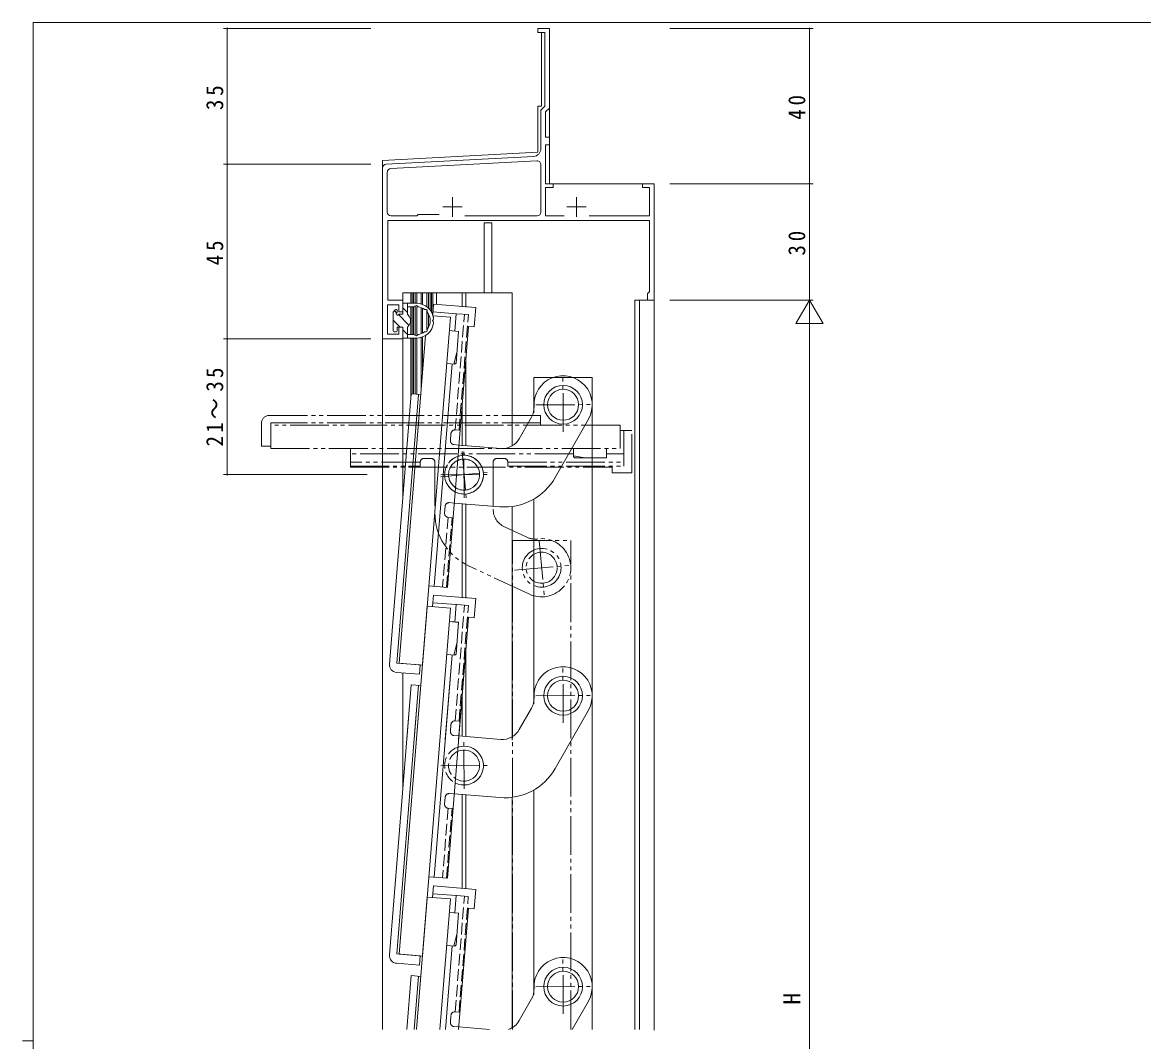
# Model space of a CAD drawing. Units: millimetres on the paper. Extents: x -397 to 397, y -282 to 282.
# Drawn here: x -396.7 to -107.8, y 16.6 to 279.3 of the extents above; entities that cross this region are included whole.
import ezdxf
from ezdxf.enums import TextEntityAlignment as Align

# ---------------------------------------------------------------- set-up
doc = ezdxf.new("R2010")
doc.units = ezdxf.units.MM
for name, pattern in [('USER2', [13, 10, -1, 1, -1]), ('USER3', [15, 10, -1, 1, -1, 1, -1]), ('USER4', [4, 3, -1])]:
    doc.linetypes.add(name, pattern=pattern)
for name, color, linetype, lineweight in [('0-1_YKK_ZWAK', 7, 'Continuous', 18), ('0-3_YKK_11', 7, 'Continuous', 18), ('0-4_YKK_12', 2, 'Continuous', 18), ('0-6_YKK_13', 4, 'Continuous', 18), ('0-7_YKK_D', 6, 'Continuous', 18)]:
    doc.layers.add(name, color=color, linetype=linetype, lineweight=lineweight)
doc.styles.add('ＭＳ ゴシック', font='')
doc.styles.get('ＭＳ ゴシック').set_extended_font_data('MS Gothic')

msp = doc.modelspace()

# ---------------------------------------------------------------- linework, layer by layer
at = {"layer": '0-1_YKK_ZWAK'}
for p, q in [((-393.908, -245.7), (-393.908, 279.3)), ((376.092, 279.3), (-393.908, 279.3)), ((-396.708, 16.8), (-393.908, 16.8))]:
    msp.add_line(p, q, dxfattribs=at)
at = {"layer": '0-3_YKK_11'}
for p, q in [((-263.908, 277.717), (-263.908, 276.718)), ((-260.908, 277.717), (-263.908, 277.717)), ((-260.908, 257.22), (-260.908, 277.717)), ((-263.908, 276.718), (-262.108, 276.717)), ((-262.108, 276.717), (-262.108, 257.717)), ((-262.108, 257.717), (-263.108, 256.717)), ((-261.908, 256.22), (-260.908, 257.22)), ((-263.108, 256.717), (-263.108, 246.754)), ((-261.908, 249.717), (-261.908, 256.22)), ((-260.908, 249.717), (-261.908, 249.717)), ((-260.908, 247.717), (-260.908, 249.717)), ((-261.908, 247.717), (-260.908, 247.717)), ((-261.908, 237.718), (-261.908, 247.717)), ((-265.004, 244.756), (-302.961, 242.767)), ((-301.761, 241.628), (-264.161, 243.599)), ((-303.908, 241.768), (-303.908, 197.717)), ((-302.708, 230.418), (-302.708, 240.63)), ((-263.108, 242.6), (-263.108, 230.417)), ((-259.908, 237.718), (-261.908, 237.718)), ((-259.908, 236.717), (-259.908, 237.718)), ((-236.908, 237.717), (-236.908, 236.717)), ((-233.908, 237.717), (-236.908, 237.717)), ((-233.908, 207.717), (-233.908, 237.717)), ((-285.908, 234.218), (-285.908, 229.218)), ((-261.908, 236.718), (-259.908, 236.717)), ((-261.908, 229.417), (-261.908, 236.718)), ((-253.908, 234.218), (-253.908, 229.218)), ((-236.908, 236.717), (-235.108, 236.717)), ((-235.108, 236.717), (-235.108, 229.417)), ((-288.408, 231.718), (-283.408, 231.718)), ((-256.408, 231.718), (-251.408, 231.718)), ((-295.108, 229.417), (-301.708, 229.418)), ((-294.908, 229.617), (-295.108, 229.417)), ((-294.708, 229.817), (-294.908, 229.617)), ((-289.333, 229.817), (-294.708, 229.817)), ((-289.333, 229.817), (-294.708, 229.817)), ((-264.108, 229.417), (-282.676, 229.417)), ((-257.141, 229.417), (-261.908, 229.417)), ((-235.108, 229.417), (-250.676, 229.417)), ((-302.508, 228.217), (-235.108, 228.217)), ((-302.508, 207.717), (-302.508, 228.217)), ((-235.108, 228.217), (-235.108, 209.917)), ((-235.308, 209.717), (-235.608, 209.417)), ((-235.608, 209.417), (-235.608, 207.717)), ((-235.108, 209.917), (-235.308, 209.717)), ((-302.608, 206.518), (-299.708, 206.518)), ((-302.608, 198.918), (-302.608, 206.518)), ((-298.708, 207.717), (-302.508, 207.717)), ((-299.708, 206.518), (-299.708, 204.718)), ((-298.708, 204.718), (-298.708, 207.717)), ((-235.608, 207.717), (-233.908, 207.717)), ((-299.708, 204.718), (-298.708, 204.718)), ((-299.708, 200.718), (-299.708, 198.918)), ((-298.708, 200.718), (-299.708, 200.718)), ((-298.708, 197.717), (-298.708, 200.718)), ((-303.908, 197.717), (-298.708, 197.717)), ((-299.708, 198.918), (-302.608, 198.918))]:
    msp.add_line(p, q, dxfattribs=at)
for centre, radius, start, end in [((-265.108, 246.754), 2, 272.99967, 359.99958), ((-302.908, 241.768), 1, 92.99957, 179.99949), ((-264.108, 242.6), 1, 359.99955, 93.00137), ((-301.708, 240.63), 1, 93, 179.99997), ((-301.708, 230.418), 1, 180.00001, 269.99999), ((-264.108, 230.417), 1, 270.00004, 0.00002)]:
    msp.add_arc(centre, radius, start, end, dxfattribs=at)
at = {"layer": '0-4_YKK_12'}
for p, q in [((-262.908, 277.717), (-260.908, 277.717)), ((-260.908, 237.717), (-260.908, 277.717)), ((-262.908, 257.717), (-262.908, 276.717)), ((-263.908, 257.717), (-262.908, 257.717)), ((-263.908, 245.814), (-263.908, 257.717)), ((-261.908, 250.017), (-261.908, 256.096)), ((-263.908, 245.814), (-303.908, 243.717)), ((-261.908, 237.717), (-261.908, 247.417)), ((-303.908, 19.717), (-303.908, 243.717)), ((-233.908, 237.717), (-261.908, 237.717)), ((-277.708, 227.617), (-277.708, 209.617)), ((-275.708, 227.617), (-277.708, 227.617)), ((-275.708, 227.617), (-275.708, 209.617)), ((-233.908, 222.425), (-233.908, 19.527)), ((-298.708, 209.617), (-298.708, 204.118)), ((-270.508, 209.617), (-298.708, 209.617)), ((-296.608, 206.918), (-296.608, 209.617)), ((-296.308, 206.918), (-296.308, 209.617)), ((-295.908, 206.918), (-295.908, 209.617)), ((-295.508, 206.918), (-295.508, 209.617)), ((-295.108, 206.918), (-295.108, 209.617)), ((-293.963, 206.742), (-293.963, 209.617)), ((-293.623, 206.557), (-293.623, 209.617)), ((-292.478, 205.995), (-292.478, 209.617)), ((-292.078, 205.651), (-292.078, 209.617)), ((-291.678, 205.208), (-291.678, 209.617)), ((-291.278, 204.609), (-291.278, 209.617)), ((-290.978, 203.953), (-290.978, 209.617)), ((-290.008, 206.627), (-290.008, 209.617)), ((-283.367, 209.617), (-283.367, 205.993)), ((-282.45, 209.617), (-282.45, 205.919)), ((-270.508, 170.039), (-270.508, 209.617)), ((-296.608, 198.818), (-296.608, 206.018)), ((-296.308, 198.818), (-296.308, 206.018)), ((-295.908, 198.818), (-295.908, 206.018)), ((-295.508, 198.818), (-295.508, 205.968)), ((-295.108, 198.818), (-295.108, 205.968)), ((-293.963, 199.04), (-293.963, 205.795)), ((-293.623, 199.185), (-293.623, 205.65)), ((-292.478, 200.071), (-292.478, 205.2)), ((-238.908, 207.717), (-237.709, 207.717)), ((-238.908, 207.717), (-238.908, 19.717)), ((-237.708, 207.717), (-235.608, 207.717)), ((-237.708, 207.717), (-237.708, 19.717)), ((-235.609, 207.717), (-233.908, 207.717)), ((-293.625, 113.618), (-286.422, 203.329)), ((-292.078, 200.639), (-292.078, 204.196)), ((-286.422, 203.329), (-290.891, 203.688)), ((-298.708, 200.718), (-298.708, 156.383)), ((-237.708, 200.717), (-237.708, 19.717)), ((-292.826, 198.6), (-299.61, 114.098)), ((-292.821, 198.603), (-299.605, 114.098)), ((-296.608, 182.518), (-296.608, 197.918)), ((-296.308, 183.557), (-296.308, 197.918)), ((-295.908, 183.525), (-295.908, 197.918)), ((-295.508, 183.493), (-295.508, 197.918)), ((-295.108, 183.461), (-295.108, 197.919)), ((-293.963, 184.277), (-293.963, 198.093)), ((-293.623, 188.512), (-293.623, 198.206)), ((-282.45, 192.671), (-282.45, 170.104)), ((-264.888, 178.654), (-264.888, 187.727)), ((-283.367, 181.262), (-283.367, 170.178)), ((-264.888, 103.655), (-264.888, 156.442)), ((-283.367, 155.13), (-283.367, 130.993)), ((-282.45, 155.056), (-282.45, 130.919)), ((-270.508, 94.246), (-270.508, 154.426)), ((-292.404, 128.81), (-299.606, 39.099)), ((-293.625, 38.619), (-286.423, 128.33)), ((-286.423, 128.33), (-292.404, 128.81)), ((-286.424, 128.329), (-292.404, 128.809)), ((-282.45, 117.682), (-282.45, 95.205)), ((-299.605, 114.098), (-293.625, 113.618)), ((-298.708, 111.518), (-298.708, 81.48)), ((-283.367, 106.268), (-283.367, 95.279)), ((-264.888, 28.657), (-264.888, 81.443)), ((-283.367, 80.23), (-283.367, 56.094)), ((-282.45, 80.157), (-282.45, 56.021)), ((-270.508, 20.039), (-270.508, 79.527)), ((-292.404, 53.811), (-295.141, 19.717)), ((-286.423, 53.331), (-292.404, 53.811)), ((-289.122, 19.717), (-286.423, 53.331)), ((-299.606, 39.099), (-293.625, 38.619))]:
    msp.add_line(p, q, dxfattribs=at)
at = {"layer": '0-4_YKK_12', "linetype": 'USER3'}
for p, q in [((-242.708, 175.469), (-332.708, 175.467)), ((-332.708, 175.467), (-332.708, 169.467)), ((-255.408, 19.717), (-255.408, 145.717))]:
    msp.add_line(p, q, dxfattribs=at)
at = {"layer": '0-4_YKK_12'}
msp.add_lwpolyline([(-249.888, 19.717), (-249.888, 187.727), (-264.888, 187.727)], dxfattribs=at)
at = {"layer": '0-4_YKK_12', "linetype": 'USER3'}
for points in [[(-332.708, 169.467), (-242.708, 169.469), (-242.708, 175.469)], [(-270.408, 19.717), (-270.408, 145.717), (-255.408, 145.717)]]:
    msp.add_lwpolyline(points, dxfattribs=at)
at = {"layer": '0-6_YKK_13'}
for p, q in [((-300.62, 205.23), (-301.12, 204.73)), ((-298.708, 206.618), (-298.708, 204.118)), ((-297.508, 204.479), (-298.708, 205.679)), ((-298.408, 206.918), (-295.208, 206.918)), ((-297.508, 206.918), (-297.508, 204.457)), ((-297.508, 206.018), (-295.728, 206.018)), ((-290.762, 206.687), (-290.981, 203.961)), ((-279.897, 205.814), (-290.762, 206.687)), ((-280.298, 200.83), (-279.897, 205.814)), ((-301.208, 199.818), (-301.208, 204.518)), ((-299.404, 200.718), (-301.208, 202.522)), ((-300.244, 204.386), (-300.854, 204.996)), ((-300.108, 204.637), (-300.108, 205.018)), ((-297.094, 201.236), (-299.84, 203.982)), ((-298.708, 204.118), (-299.589, 204.118)), ((-290.922, 204.694), (-284.942, 204.213)), ((-284.942, 204.213), (-285.302, 199.728)), ((-300.408, 199.518), (-300.908, 199.518)), ((-297.508, 198.822), (-298.708, 200.022)), ((-297.508, 197.918), (-297.508, 200.378)), ((-287.198, 133.667), (-281.793, 200.95)), ((-286.703, 199.84), (-284.305, 199.647)), ((-281.793, 200.95), (-280.298, 200.83)), ((-298.408, 197.918), (-295.208, 197.918)), ((-297.508, 198.818), (-295.728, 198.818)), ((-285.513, 191.217), (-284.746, 194.165)), ((-285.983, 191.255), (-290.587, 133.94)), ((-287.383, 191.367), (-285.285, 191.199)), ((-296.532, 183.575), (-302.129, 113.9)), ((-294.638, 183.423), (-300.204, 114.146)), ((-294.04, 183.375), (-296.532, 183.575)), ((-265.516, 177.549), (-268.671, 171.993)), ((-250.862, 177.027), (-259.4, 161.993)), ((-284.251, 170.349), (-273.419, 169.479)), ((-285.453, 155.397), (-273.645, 154.449)), ((-291.984, 134.052), (-287.198, 133.667)), ((-290.763, 131.687), (-291.004, 128.697)), ((-290.763, 131.688), (-291.003, 128.698)), ((-279.898, 130.815), (-290.763, 131.688)), ((-279.898, 130.814), (-290.763, 131.687)), ((-280.299, 125.83), (-279.898, 130.814)), ((-280.298, 125.831), (-279.898, 130.815)), ((-290.923, 129.694), (-284.942, 129.214)), ((-290.923, 129.693), (-284.943, 129.213)), ((-284.943, 129.213), (-285.303, 124.727)), ((-284.942, 129.214), (-285.302, 124.728)), ((-287.199, 58.668), (-281.793, 125.951)), ((-286.704, 124.84), (-284.306, 124.647)), ((-286.703, 124.841), (-284.306, 124.648)), ((-284.323, 94.46), (-281.794, 125.95)), ((-281.794, 125.95), (-280.299, 125.83)), ((-281.793, 125.951), (-280.298, 125.831)), ((-285.514, 116.218), (-284.746, 119.166)), ((-285.514, 116.217), (-284.746, 119.165)), ((-285.983, 116.256), (-290.588, 58.94)), ((-285.983, 116.255), (-287.734, 94.46)), ((-287.384, 116.367), (-285.286, 116.199)), ((-287.383, 116.368), (-285.285, 116.2)), ((-300.204, 114.146), (-294.223, 113.666)), ((-294.415, 111.273), (-294.223, 113.666)), ((-300.296, 111.746), (-294.415, 111.273)), ((-296.532, 108.576), (-302.13, 38.9)), ((-294.638, 108.424), (-300.204, 39.147)), ((-296.532, 108.575), (-297.666, 94.46)), ((-294.04, 108.375), (-296.532, 108.576)), ((-294.04, 108.374), (-296.532, 108.575)), ((-294.638, 108.423), (-295.76, 94.46)), ((-265.516, 102.55), (-268.671, 96.994)), ((-250.862, 102.028), (-259.401, 86.993)), ((-284.252, 95.35), (-273.419, 94.479)), ((-285.453, 80.398), (-273.645, 79.449)), ((-291.985, 59.052), (-287.199, 58.668)), ((-290.763, 56.689), (-291.003, 53.698)), ((-279.898, 55.816), (-290.763, 56.689)), ((-280.299, 50.832), (-279.898, 55.816)), ((-290.923, 54.695), (-284.943, 54.215)), ((-284.943, 54.215), (-285.303, 49.729)), ((-286.704, 49.842), (-284.306, 49.649)), ((-284.303, 19.717), (-281.794, 50.952)), ((-281.794, 50.952), (-280.299, 50.832)), ((-285.514, 41.219), (-284.747, 44.167)), ((-285.984, 41.256), (-287.714, 19.717)), ((-287.384, 41.369), (-285.286, 41.2)), ((-300.204, 39.147), (-294.223, 38.666)), ((-294.415, 36.274), (-294.223, 38.666)), ((-300.297, 36.746), (-294.415, 36.274)), ((-296.533, 33.576), (-297.646, 19.717)), ((-294.041, 33.376), (-296.533, 33.576)), ((-294.639, 33.424), (-295.74, 19.717)), ((-265.517, 27.551), (-268.672, 21.995)), ((-250.863, 27.028), (-255.015, 19.717)), ((-284.252, 20.35), (-276.367, 19.717))]:
    msp.add_line(p, q, dxfattribs=at)
at = {"layer": '0-6_YKK_13', "linetype": 'USER4'}
for p, q in [((-285.193, 174.237), (-282.798, 204.041)), ((-281.802, 203.961), (-284.942, 204.213)), ((-284.196, 174.157), (-281.802, 203.961)), ((-285.193, 174.237), (-284.196, 174.157)), ((-286.414, 171.526), (-286.27, 173.32)), ((-285.497, 170.449), (-284.251, 170.349)), ((-287.92, 152.786), (-287.775, 154.581)), ((-286.699, 155.497), (-285.453, 155.397)), ((-287.003, 151.71), (-288.444, 133.767)), ((-287.448, 133.687), (-286.006, 151.629)), ((-287.003, 151.71), (-286.006, 151.629)), ((-285.193, 99.238), (-282.799, 129.042)), ((-281.802, 128.962), (-284.942, 129.214)), ((-284.197, 99.158), (-281.802, 128.962)), ((-286.415, 96.527), (-286.27, 98.321)), ((-285.193, 99.238), (-284.197, 99.158)), ((-285.498, 95.45), (-284.252, 95.35)), ((-287.92, 77.787), (-287.776, 79.581)), ((-286.699, 80.498), (-285.453, 80.398)), ((-287.003, 76.71), (-288.445, 58.768)), ((-287.448, 58.688), (-286.007, 76.63)), ((-287.003, 76.71), (-286.007, 76.63)), ((-285.194, 24.238), (-282.799, 54.042)), ((-281.803, 53.962), (-284.943, 54.215)), ((-284.197, 24.158), (-281.803, 53.962)), ((-286.415, 21.527), (-286.271, 23.322)), ((-285.194, 24.238), (-284.197, 24.158)), ((-285.498, 20.451), (-284.252, 20.35))]:
    msp.add_line(p, q, dxfattribs=at)
at = {"layer": '0-6_YKK_13', "linetype": 'USER2'}
for p, q in [((-257.334, 173.731), (-257.433, 187.731)), ((-264.383, 180.681), (-250.384, 180.78)), ((-282.866, 156.717), (-282.951, 168.717)), ((-288.908, 162.674), (-276.908, 162.76)), ((-257.334, 98.732), (-257.434, 112.731)), ((-264.384, 105.682), (-250.384, 105.781)), ((-282.866, 81.718), (-282.951, 93.718)), ((-288.909, 87.675), (-276.909, 87.76)), ((-257.335, 23.732), (-257.434, 37.732)), ((-264.384, 30.682), (-250.385, 30.782))]:
    msp.add_line(p, q, dxfattribs=at)
at = {"layer": '0-6_YKK_13', "linetype": 'USER3'}
for p, q in [((-263.208, 177.967), (-333.108, 177.967)), ((-263.208, 175.467), (-263.208, 177.967)), ((-335.108, 175.967), (-335.108, 170.067)), ((-332.708, 176.067), (-332.708, 170.067)), ((-263.208, 176.067), (-332.708, 176.067)), ((-239.708, 174.067), (-242.708, 174.067)), ((-241.708, 174.067), (-241.708, 168.067)), ((-239.708, 163.167), (-239.708, 174.067)), ((-335.108, 170.067), (-332.708, 170.067)), ((-312.208, 169.467), (-312.208, 164.667)), ((-254.708, 168.067), (-312.208, 168.067)), ((-283.431, 168.694), (-282.385, 156.74)), ((-254.708, 169.469), (-254.708, 167.367)), ((-254.708, 167.596), (-251.708, 167.067)), ((-246.208, 169.469), (-246.208, 167.067)), ((-241.708, 168.067), (-246.208, 168.067)), ((-241.708, 164.917), (-241.708, 168.067)), ((-294.208, 165.917), (-312.208, 165.917)), ((-312.208, 164.917), (-294.208, 164.917)), ((-294.208, 165.917), (-294.208, 164.917)), ((-293.208, 166.917), (-291.408, 166.917)), ((-290.408, 165.917), (-290.408, 164.667)), ((-275.408, 165.917), (-275.408, 164.667)), ((-274.408, 166.917), (-272.608, 166.917)), ((-271.608, 165.917), (-241.708, 165.917)), ((-271.608, 165.917), (-271.608, 164.917)), ((-271.608, 164.917), (-241.708, 164.917)), ((-312.208, 164.667), (-244.708, 164.667)), ((-290.408, 164.667), (-290.408, 152.821)), ((-288.885, 162.194), (-276.931, 163.24)), ((-275.408, 164.667), (-275.408, 153.8)), ((-244.708, 164.667), (-244.708, 163.167)), ((-244.708, 163.167), (-239.708, 163.167)), ((-266.731, 146.568), (-272.521, 149.268)), ((-263.518, 145.69), (-262.298, 131.744)), ((-266.078, 131.92), (-281.747, 139.227)), ((-269.882, 138.107), (-255.935, 139.327))]:
    msp.add_line(p, q, dxfattribs=at)
at = {"layer": '0-6_YKK_13'}
for points in [[(-298.708, 198.218), (-298.708, 200.718), (-300.108, 200.718), (-300.108, 199.818)], [(-285.285, 191.199), (-284.962, 191.474), (-284.305, 199.647)], [(-285.286, 116.199), (-284.963, 116.474), (-284.306, 124.647)], [(-285.285, 116.2), (-284.962, 116.475), (-284.306, 124.648)], [(-285.286, 41.2), (-284.963, 41.475), (-284.306, 49.649)]]:
    msp.add_lwpolyline(points, dxfattribs=at)
at = {"layer": '0-6_YKK_13', "linetype": 'USER3'}
msp.add_lwpolyline([(-254.708, 167.367), (-254.408, 167.067), (-246.208, 167.067)], dxfattribs=at)
at = {"layer": '0-6_YKK_13'}
for centre, radius in [((-257.384, 180.731), 5), ((-257.384, 180.731), 4), ((-257.384, 105.731), 5), ((-257.384, 105.731), 4), ((-257.385, 30.732), 5), ((-257.385, 30.732), 4)]:
    msp.add_circle(centre, radius, dxfattribs=at)
at = {"layer": '0-6_YKK_13', "linetype": 'USER3'}
for radius in [5, 4]:
    msp.add_circle((-262.908, 138.717), radius, dxfattribs=at)
at = {"layer": '0-6_YKK_13'}
for centre, radius, start, end in [((-300.408, 205.018), 0.3, 0, 135), ((-298.408, 206.618), 0.3, 90, 180), ((-295.728, 206.318), 0.3, 270, 330), ((-295.208, 206.018), 0.3, 25.94448, 150), ((-295.208, 202.418), 4.5, 6.85224, 90), ((-294.669, 206.28), 0.3, 205.94448, 262.04812), ((-295.208, 202.418), 3.6, 53.96891, 82.04812), ((-292.914, 205.571), 0.3, 233.96891, 290.07256), ((-292.708, 205.008), 0.3, 341.96152, 110.07256), ((-300.908, 204.518), 0.3, 135, 180), ((-300.108, 204.118), 0.3, 120, 330), ((-300.408, 204.637), 0.3, 300, 0), ((-299.589, 203.818), 0.3, 90, 150), ((-296.508, 204.457), 1, 180, 222.83343), ((-298.708, 202.418), 2, 317.16657, 42.83343), ((-292.138, 204.822), 0.3, 161.96152, 218.06516), ((-295.208, 202.418), 3.6, 321.93484, 38.06516), ((-290.708, 202.418), 0.3, 123.36701, 236.63299), ((-291.038, 202.919), 0.3, 303.36701, 6.85224), ((-300.908, 199.818), 0.3, 180, 270), ((-300.408, 199.818), 0.3, 270, 0), ((-296.508, 200.378), 1, 137.16657, 180), ((-295.208, 202.418), 4.5, 270, 353.14776), ((-295.208, 202.418), 3.6, 277.95188, 306.03109), ((-292.914, 199.264), 0.3, 69.92744, 126.03109), ((-292.708, 199.827), 0.3, 249.92744, 18.03848), ((-292.138, 200.013), 0.3, 141.93484, 198.03848), ((-291.038, 201.916), 0.3, 353.14776, 56.63299), ((-298.408, 198.218), 0.3, 180, 270), ((-295.728, 198.518), 0.3, 30, 90), ((-295.208, 198.818), 0.3, 210, 334.05552), ((-294.669, 198.555), 0.3, 97.95188, 154.05552), ((-257.384, 180.731), 7.5, 330.4066, 183.26648), ((-269.863, 180.018), 5, 330.4066, 3.26648), ((-273.019, 174.463), 5, 265.4066, 330.4066), ((-282.908, 162.717), 5, 242.4521, 108.3611), ((-282.908, 162.717), 4, 236.2302, 114.583), ((-272.444, 169.4), 15, 265.4066, 330.4066), ((-300.136, 113.739), 2, 175.4066, 265.4066), ((-257.384, 105.731), 7.5, 330.4066, 183.26648), ((-269.864, 105.019), 5, 330.4066, 3.26648), ((-273.019, 99.463), 5, 265.4066, 330.4066), ((-282.909, 87.718), 5, 242.4521, 108.3611), ((-282.909, 87.718), 4, 236.2302, 114.583), ((-272.444, 94.401), 15, 265.4066, 330.4066), ((-300.136, 38.74), 2, 175.4066, 265.4066), ((-257.385, 30.732), 7.5, 330.4066, 183.26648), ((-269.864, 30.02), 5, 330.4066, 3.26648), ((-273.02, 24.464), 5, 288.29921, 330.4066)]:
    msp.add_arc(centre, radius, start, end, dxfattribs=at)
at = {"layer": '0-6_YKK_13', "linetype": 'USER3'}
for centre, radius, start, end in [((-333.108, 175.967), 2, 90, 180), ((-282.908, 162.717), 5, 22.9545, 157.0455), ((-293.208, 165.917), 1, 90, 180), ((-291.408, 165.917), 1, 0, 90), ((-282.908, 162.717), 4, 29.1764, 150.8236), ((-274.408, 165.917), 1, 90, 180), ((-272.608, 165.917), 1, 0, 90), ((-282.908, 162.717), 5, 157.0455, 22.9545), ((-282.908, 162.717), 4, 150.8236, 29.1764), ((-270.408, 153.8), 5, 180, 245), ((-275.408, 152.821), 15, 180, 245), ((-264.618, 151.1), 5, 245, 277.85988), ((-262.908, 138.717), 7.5, 245, 97.85988)]:
    msp.add_arc(centre, radius, start, end, dxfattribs=at)
at = {"layer": '0-6_YKK_13', "linetype": 'USER4'}
for centre, radius, start, end in [((-285.273, 173.24), 1, 85.4066, 175.4066), ((-285.417, 171.446), 1, 175.4066, 265.4066), ((-282.908, 162.717), 5, 108.3611, 242.4521), ((-282.908, 162.717), 4, 114.583, 236.2302), ((-286.779, 154.501), 1, 85.4066, 175.4066), ((-286.923, 152.706), 1, 175.4066, 265.4066), ((-285.274, 98.241), 1, 85.4066, 175.4066), ((-285.418, 96.447), 1, 175.4066, 265.4066), ((-282.909, 87.718), 5, 108.3611, 242.4521), ((-282.909, 87.718), 4, 114.583, 236.2302), ((-286.779, 79.501), 1, 85.4066, 175.4066), ((-286.923, 77.707), 1, 175.4066, 265.4066), ((-285.274, 23.242), 1, 85.4066, 175.4066), ((-285.418, 21.447), 1, 175.4066, 265.4066)]:
    msp.add_arc(centre, radius, start, end, dxfattribs=at)
at = {"layer": '0-7_YKK_D'}
for p, q in [((-306.908, 277.717), (-344.908, 277.717)), ((-343.908, 277.717), (-343.908, 242.717)), ((-229.908, 277.718), (-192.908, 277.718)), ((-193.908, 277.718), (-193.908, 237.717)), ((-306.908, 242.717), (-344.908, 242.717)), ((-306.908, 242.717), (-344.908, 242.717)), ((-343.908, 197.717), (-343.908, 242.717)), ((-229.908, 237.717), (-192.908, 237.717)), ((-209.908, 237.717), (-192.908, 237.717)), ((-193.908, 237.717), (-193.908, 207.717)), ((-229.908, 207.717), (-192.908, 207.717)), ((-210.908, 207.717), (-192.908, 207.717)), ((-193.908, 207.717), (-197.408, 201.655)), ((-193.908, 207.717), (-193.908, 195.593)), ((-193.908, 207.717), (-190.408, 201.655)), ((-197.408, 201.655), (-190.408, 201.655)), ((-193.908, -145.283), (-193.908, 200.717)), ((-306.908, 197.717), (-344.908, 197.717)), ((-307.908, 197.717), (-344.908, 197.717)), ((-343.908, 197.717), (-343.908, 162.717)), ((-307.908, 162.717), (-344.908, 162.717))]:
    msp.add_line(p, q, dxfattribs=at)
for centre, start, end in [((-343.908, 277.717), 90, 270), ((-343.908, 277.717), 270, 90), ((-193.908, 277.718), 90, 270), ((-193.908, 277.718), 270, 90), ((-343.908, 242.717), 90, 270), ((-343.908, 242.717), 90, 270), ((-343.908, 242.717), 270, 90), ((-343.908, 242.717), 270, 90), ((-193.908, 237.717), 90, 270), ((-193.908, 237.717), 90, 270), ((-193.908, 237.717), 270, 90), ((-193.908, 237.717), 270, 90), ((-343.908, 197.717), 90, 270), ((-343.908, 197.717), 90, 270), ((-343.908, 197.717), 270, 90), ((-343.908, 197.717), 270, 90), ((-343.908, 162.717), 90, 270), ((-343.908, 162.717), 270, 90)]:
    msp.add_arc(centre, 0.106, start, end, dxfattribs=at)

# ---------------------------------------------------------------- texts
at = {"layer": '0-7_YKK_D', "color": 7, "style": 'ＭＳ ゴシック'}
msp.add_text('H', height=4.399, rotation=90, dxfattribs=at).set_placement((-194.908, 26.117), align=Align.BOTTOM_LEFT)
at = {"layer": '0-7_YKK_D', "color": 7, "char_height": 4.399, "attachment_point": 7, "rotation": 90, "style": 'ＭＳ ゴシック'}
for s, insert in [('\\T1.37;\\W0.9;35', (-344.908, 256.697)), ('\\T1.37;\\W0.9;40', (-194.908, 254.197)), ('\\T1.37;\\W0.9;45', (-344.908, 216.697)), ('\\T1.37;\\W0.9;30', (-194.908, 219.197)), ('\\T1.31;\\W0.9;21～35', (-344.908, 169.977))]:
    msp.add_mtext(s, dxfattribs=dict(at, insert=insert))

doc.saveas('drawing.dxf')
